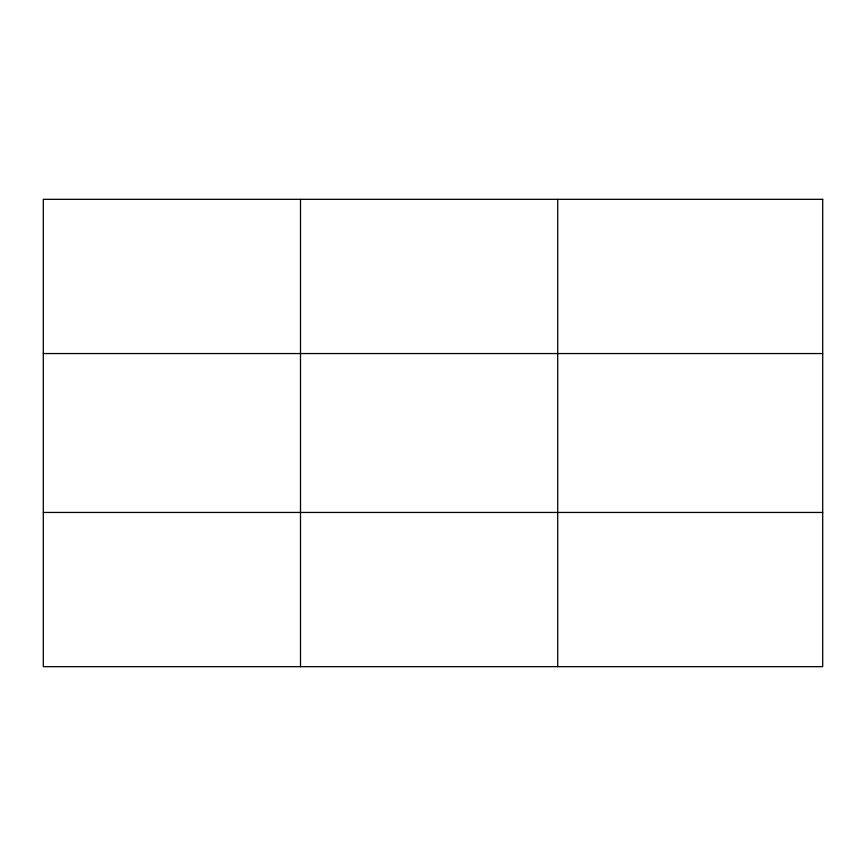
<?xml version="1.0" encoding="UTF-8"?>
<svg xmlns="http://www.w3.org/2000/svg" width="866" height="866" viewBox="0 0 866 866"><rect width="100%" height="100%" fill="white"/><g stroke="black" fill="none" stroke-linecap="round" stroke-linejoin="round"><path stroke-width="1.3" d="M300.502 666.668L300.502 199.332M557.704 666.668L557.704 199.332M43.3 353.555L822.7 353.555M43.3 512.445L822.7 512.445M822.7 199.332L822.7 666.668L43.3 666.668L43.3 199.332L822.7 199.332"/></g></svg>
